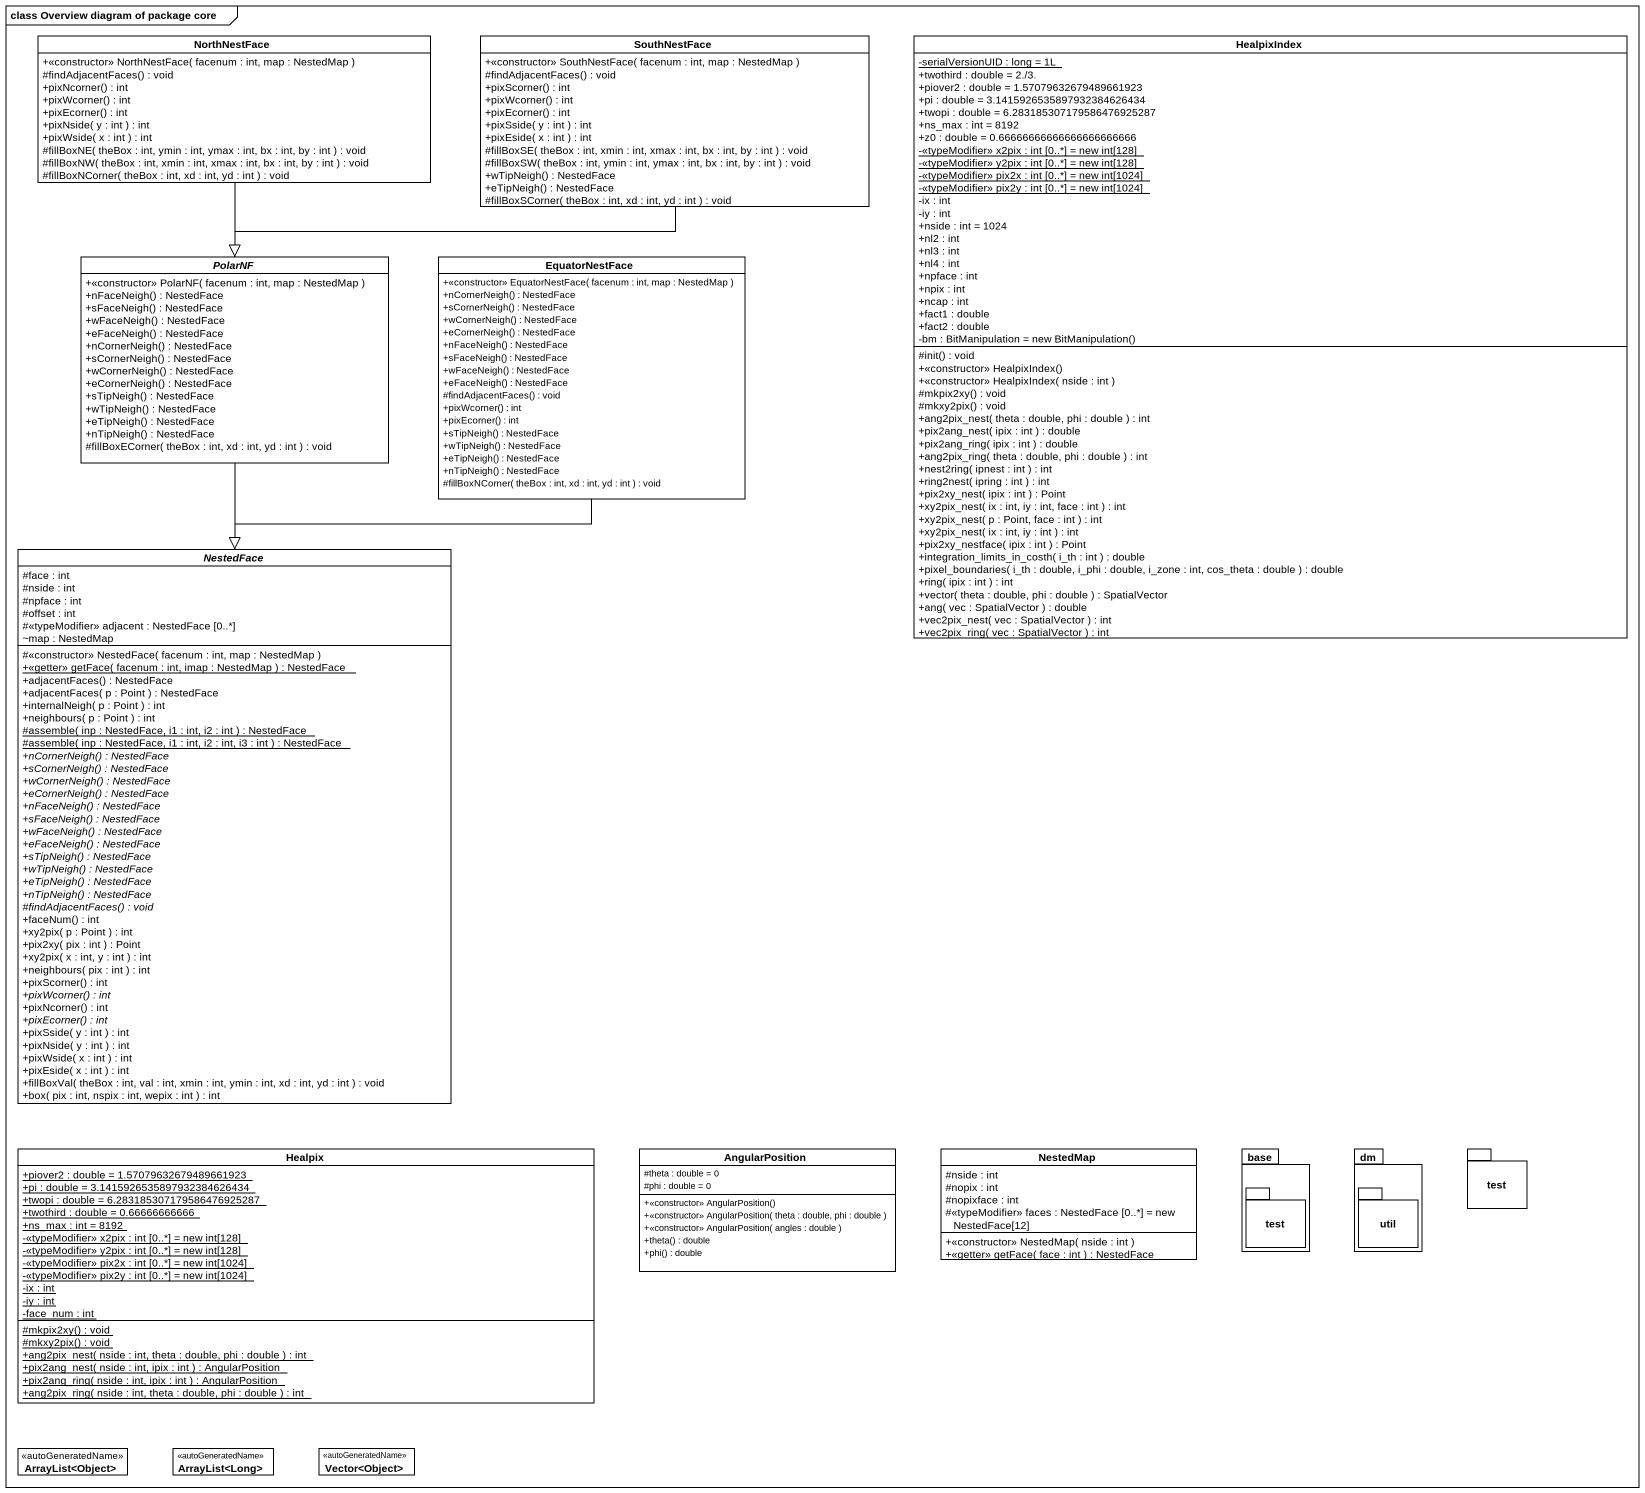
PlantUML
@startuml
mainframe class Overview diagram of package core
hide circle
hide empty members
skinparam classAttributeIconSize 0
class NorthNestFace {
  +<<constructor>> NorthNestFace( facenum : int, map : NestedMap )
  #findAdjacentFaces() : void
  +pixNcorner() : int
  +pixWcorner() : int
  +pixEcorner() : int
  +pixNside( y : int ) : int
  +pixWside( x : int ) : int
  #fillBoxNE( theBox : int, ymin : int, ymax : int, bx : int, by : int ) : void
  #fillBoxNW( theBox : int, xmin : int, xmax : int, bx : int, by : int ) : void
  #fillBoxNCorner( theBox : int, xd : int, yd : int ) : void
}
class SouthNestFace {
  +<<constructor>> SouthNestFace( facenum : int, map : NestedMap )
  #findAdjacentFaces() : void
  +pixScorner() : int
  +pixWcorner() : int
  +pixEcorner() : int
  +pixSside( y : int ) : int
  +pixEside( x : int ) : int
  #fillBoxSE( theBox : int, xmin : int, xmax : int, bx : int, by : int ) : void
  #fillBoxSW( theBox : int, ymin : int, ymax : int, bx : int, by : int ) : void
  +wTipNeigh() : NestedFace
  +eTipNeigh() : NestedFace
  #fillBoxSCorner( theBox : int, xd : int, yd : int ) : void
}
class HealpixIndex {
  {static} -serialVersionUID : long = 1L
  +twothird : double = 2./3.
  +piover2 : double = 1.57079632679489661923
  +pi : double = 3.1415926535897932384626434
  +twopi : double = 6.283185307179586476925287
  +ns_max : int = 8192
  +z0 : double = 0.66666666666666666666666
  {static} -<<typeModifier>> x2pix : int [0..*] = new int[128]
  {static} -<<typeModifier>> y2pix : int [0..*] = new int[128]
  {static} -<<typeModifier>> pix2x : int [0..*] = new int[1024]
  {static} -<<typeModifier>> pix2y : int [0..*] = new int[1024]
  -ix : int
  -iy : int
  +nside : int = 1024
  +nl2 : int
  +nl3 : int
  +nl4 : int
  +npface : int
  +npix : int
  +ncap : int
  +fact1 : double
  +fact2 : double
  {field} -bm : BitManipulation = new BitManipulation()
  #init() : void
  +<<constructor>> HealpixIndex()
  +<<constructor>> HealpixIndex( nside : int )
  #mkpix2xy() : void
  #mkxy2pix() : void
  +ang2pix_nest( theta : double, phi : double ) : int
  +pix2ang_nest( ipix : int ) : double
  +pix2ang_ring( ipix : int ) : double
  +ang2pix_ring( theta : double, phi : double ) : int
  +nest2ring( ipnest : int ) : int
  +ring2nest( ipring : int ) : int
  +pix2xy_nest( ipix : int ) : Point
  +xy2pix_nest( ix : int, iy : int, face : int ) : int
  +xy2pix_nest( p : Point, face : int ) : int
  +xy2pix_nest( ix : int, iy : int ) : int
  +pix2xy_nestface( ipix : int ) : Point
  +integration_limits_in_costh( i_th : int ) : double
  +pixel_boundaries( i_th : double, i_phi : double, i_zone : int, cos_theta : double ) : double
  +ring( ipix : int ) : int
  +vector( theta : double, phi : double ) : SpatialVector
  +ang( vec : SpatialVector ) : double
  +vec2pix_nest( vec : SpatialVector ) : int
  +vec2pix_ring( vec : SpatialVector ) : int
}
abstract class PolarNF {
  +<<constructor>> PolarNF( facenum : int, map : NestedMap )
  +nFaceNeigh() : NestedFace
  +sFaceNeigh() : NestedFace
  +wFaceNeigh() : NestedFace
  +eFaceNeigh() : NestedFace
  +nCornerNeigh() : NestedFace
  +sCornerNeigh() : NestedFace
  +wCornerNeigh() : NestedFace
  +eCornerNeigh() : NestedFace
  +sTipNeigh() : NestedFace
  +wTipNeigh() : NestedFace
  +eTipNeigh() : NestedFace
  +nTipNeigh() : NestedFace
  #fillBoxECorner( theBox : int, xd : int, yd : int ) : void
}
class EquatorNestFace {
  +<<constructor>> EquatorNestFace( facenum : int, map : NestedMap )
  +nCornerNeigh() : NestedFace
  +sCornerNeigh() : NestedFace
  +wCornerNeigh() : NestedFace
  +eCornerNeigh() : NestedFace
  +nFaceNeigh() : NestedFace
  +sFaceNeigh() : NestedFace
  +wFaceNeigh() : NestedFace
  +eFaceNeigh() : NestedFace
  #findAdjacentFaces() : void
  +pixWcorner() : int
  +pixEcorner() : int
  +sTipNeigh() : NestedFace
  +wTipNeigh() : NestedFace
  +eTipNeigh() : NestedFace
  +nTipNeigh() : NestedFace
  #fillBoxNCorner( theBox : int, xd : int, yd : int ) : void
}
abstract class NestedFace {
  #face : int
  #nside : int
  #npface : int
  #offset : int
  #<<typeModifier>> adjacent : NestedFace [0..*]
  ~map : NestedMap
  #<<constructor>> NestedFace( facenum : int, map : NestedMap )
  {static} +<<getter>> getFace( facenum : int, imap : NestedMap ) : NestedFace
  +adjacentFaces() : NestedFace
  +adjacentFaces( p : Point ) : NestedFace
  +internalNeigh( p : Point ) : int
  +neighbours( p : Point ) : int
  {static} #assemble( inp : NestedFace, i1 : int, i2 : int ) : NestedFace
  {static} #assemble( inp : NestedFace, i1 : int, i2 : int, i3 : int ) : NestedFace
  {abstract} +nCornerNeigh() : NestedFace
  {abstract} +sCornerNeigh() : NestedFace
  {abstract} +wCornerNeigh() : NestedFace
  {abstract} +eCornerNeigh() : NestedFace
  {abstract} +nFaceNeigh() : NestedFace
  {abstract} +sFaceNeigh() : NestedFace
  {abstract} +wFaceNeigh() : NestedFace
  {abstract} +eFaceNeigh() : NestedFace
  {abstract} +sTipNeigh() : NestedFace
  {abstract} +wTipNeigh() : NestedFace
  {abstract} +eTipNeigh() : NestedFace
  {abstract} +nTipNeigh() : NestedFace
  {abstract} #findAdjacentFaces() : void
  +faceNum() : int
  +xy2pix( p : Point ) : int
  +pix2xy( pix : int ) : Point
  +xy2pix( x : int, y : int ) : int
  +neighbours( pix : int ) : int
  +pixScorner() : int
  {abstract} +pixWcorner() : int
  +pixNcorner() : int
  {abstract} +pixEcorner() : int
  +pixSside( y : int ) : int
  +pixNside( y : int ) : int
  +pixWside( x : int ) : int
  +pixEside( x : int ) : int
  +fillBoxVal( theBox : int, val : int, xmin : int, ymin : int, xd : int, yd : int ) : void
  +box( pix : int, nspix : int, wepix : int ) : int
}
class Healpix {
  {static} +piover2 : double = 1.57079632679489661923
  {static} +pi : double = 3.1415926535897932384626434
  {static} +twopi : double = 6.283185307179586476925287
  {static} +twothird : double = 0.66666666666
  {static} +ns_max : int = 8192
  {static} -<<typeModifier>> x2pix : int [0..*] = new int[128]
  {static} -<<typeModifier>> y2pix : int [0..*] = new int[128]
  {static} -<<typeModifier>> pix2x : int [0..*] = new int[1024]
  {static} -<<typeModifier>> pix2y : int [0..*] = new int[1024]
  {static} -ix : int
  {static} -iy : int
  {static} -face_num : int
  {static} #mkpix2xy() : void
  {static} #mkxy2pix() : void
  {static} +ang2pix_nest( nside : int, theta : double, phi : double ) : int
  {static} +pix2ang_nest( nside : int, ipix : int ) : AngularPosition
  {static} +pix2ang_ring( nside : int, ipix : int ) : AngularPosition
  {static} +ang2pix_ring( nside : int, theta : double, phi : double ) : int
}
class AngularPosition {
  #theta : double = 0
  #phi : double = 0
  +<<constructor>> AngularPosition()
  +<<constructor>> AngularPosition( theta : double, phi : double )
  +<<constructor>> AngularPosition( angles : double )
  +theta() : double
  +phi() : double
}
class NestedMap {
  #nside : int
  #nopix : int
  #nopixface : int
  #<<typeModifier>> faces : NestedFace [0..*] = new NestedFace[12]
  +<<constructor>> NestedMap( nside : int )
  +<<getter>> getFace( face : int ) : NestedFace
}
package base {
  package "test" as test_2 {
  }
}
package dm {
  package util {
  }
}
package test {
}
class "ArrayList<Object>" as ArrayList_Object <<autoGeneratedName>>
class "ArrayList<Long>" as ArrayList_Long <<autoGeneratedName>>
class "Vector<Object>" as Vector_Object <<autoGeneratedName>>
NorthNestFace --|> PolarNF
SouthNestFace -left-|> PolarNF
PolarNF --|> NestedFace
EquatorNestFace --|> NestedFace
@enduml
